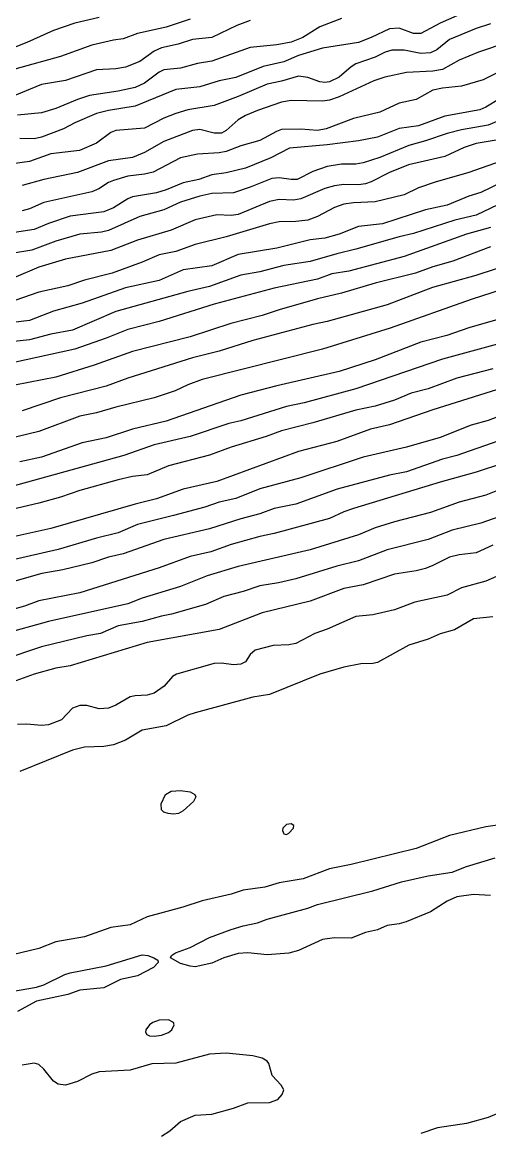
# Model space of a CAD drawing. Extents: x 474277 to 475042, y 254928 to 255625.
# Drawn here: x 474380.38 to 474395.3, y 255454.14 to 255489.59 of the extents above; entities that cross this region are included whole.
import ezdxf

# ---------------------------------------------------------------- set-up
doc = ezdxf.new("R2010")
doc.units = 0
doc.header["$MEASUREMENT"] = 0
doc.layers.add('BaseMapV2_DTM_export_MonNov09090547073261 — entities', color=1, linetype='CONTINUOUS')

msp = doc.modelspace()

# ---------------------------------------------------------------- linework, layer by layer
at = {"layer": 'BaseMapV2_DTM_export_MonNov09090547073261 — entities', "color": 15, "linetype": 'Continuous', "true_color": 0xb7484b}
for points in [[(474382.827, 255489.744, 98), (474382.06, 255489.558, 98), (474381.37, 255489.329, 98), (474380.528, 255488.945, 98), (474379.146, 255488.405, 98)], [(474395.325, 255489.544, 96.75), (474394.865, 255489.396, 96.75), (474394.022, 255489.041, 96.75), (474393.614, 255488.715, 96.75), (474393.408, 255488.614, 96.75), (474393.101, 255488.597, 96.75), (474392.565, 255488.704, 96.75), (474392.181, 255488.702, 96.75), (474391.961, 255488.638, 96.75), (474391.645, 255488.481, 96.75), (474391.031, 255488.259, 96.75), (474390.878, 255488.163, 96.75), (474390.494, 255487.833, 96.75), (474390.188, 255487.693, 96.75), (474390.034, 255487.669, 96.75), (474389.881, 255487.684, 96.75), (474389.498, 255487.829, 96.75), (474389.191, 255487.868, 96.75), (474388.654, 255487.707, 96.75), (474388.194, 255487.618, 96.75), (474387.274, 255487.218, 96.75), (474386.507, 255486.933, 96.75), (474385.664, 255486.795, 96.75), (474385.28, 255486.678, 96.75), (474384.897, 255486.527, 96.75), (474384.284, 255486.212, 96.75), (474383.364, 255486.139, 96.75), (474383.21, 255486.07, 96.75), (474382.75, 255485.728, 96.75), (474382.207, 255485.495, 96.75), (474381.293, 255485.394, 96.75), (474380.603, 255485.149, 96.75), (474380.066, 255485.075, 96.75)], [(474385.74, 255489.689, 97.75), (474384.974, 255489.432, 97.75), (474384.054, 255489.226, 97.75), (474383.594, 255489.057, 97.75), (474383.287, 255489.019, 97.75), (474382.597, 255488.856, 97.75), (474381.6, 255488.499, 97.75), (474380.143, 255488.098, 97.75)], [(474387.657, 255489.648, 97.5), (474387.223, 255489.482, 97.5), (474386.431, 255489.106, 97.5), (474385.817, 255489.041, 97.5), (474385.357, 255488.893, 97.5), (474384.82, 255488.778, 97.5), (474384.59, 255488.668, 97.5), (474384.13, 255488.335, 97.5), (474383.67, 255488.157, 97.5), (474383.364, 255488.105, 97.5), (474382.75, 255488.072, 97.5), (474381.753, 255487.73, 97.5), (474380.987, 255487.598, 97.5), (474380.143, 255487.251, 97.5)], [(474390.571, 255489.711, 97.25), (474389.881, 255489.444, 97.25), (474389.33, 255489.099, 97.25), (474388.961, 255488.957, 97.25), (474388.501, 255488.871, 97.25), (474387.657, 255488.788, 97.25), (474386.431, 255488.345, 97.25), (474385.971, 255488.274, 97.25), (474385.434, 255488.129, 97.25), (474384.897, 255488.076, 97.25), (474384.744, 255487.999, 97.25), (474384.284, 255487.649, 97.25), (474383.977, 255487.505, 97.25), (474383.44, 255487.388, 97.25), (474382.52, 255487.247, 97.25), (474382.137, 255487.122, 97.25), (474381.447, 255486.84, 97.25), (474380.987, 255486.697, 97.25), (474380.22, 255486.621, 97.25)], [(474394.252, 255489.795, 97), (474393.721, 255489.559, 97), (474393.101, 255489.23, 97), (474392.871, 255489.232, 97), (474392.411, 255489.401, 97), (474392.105, 255489.385, 97), (474391.513, 255489.099, 97), (474391.108, 255488.94, 97), (474389.958, 255488.762, 97), (474389.191, 255488.527, 97), (474388.731, 255488.325, 97), (474388.068, 255488.178, 97), (474387.197, 255487.826, 97), (474386.661, 255487.72, 97), (474386.047, 255487.53, 97), (474385.28, 255487.442, 97), (474383.977, 255486.914, 97), (474383.133, 255486.775, 97), (474382.75, 255486.677, 97), (474382.06, 255486.381, 97), (474381.697, 255486.185, 97), (474380.987, 255485.918, 97), (474380.757, 255485.873, 97), (474380.296, 255485.878, 97)], [(474395.862, 255488.946, 96.5), (474394.942, 255488.633, 96.5), (474394.328, 255488.375, 96.5), (474393.791, 255488.086, 96.5), (474393.485, 255488.032, 96.5), (474392.641, 255487.984, 96.5), (474391.951, 255487.842, 96.5), (474391.598, 255487.718, 96.5), (474390.494, 255487.208, 96.5), (474390.188, 255487.103, 96.5), (474389.958, 255487.074, 96.5), (474388.961, 255487.096, 96.5), (474388.654, 255487.04, 96.5), (474387.887, 255486.778, 96.5), (474387.504, 255486.617, 96.5), (474387.274, 255486.479, 96.5), (474386.891, 255486.136, 96.5), (474386.737, 255486.054, 96.5), (474386.507, 255486.053, 96.5), (474386.047, 255486.172, 96.5), (474385.817, 255486.134, 96.5), (474384.897, 255485.779, 96.5), (474384.284, 255485.435, 96.5), (474383.9, 255485.272, 96.5), (474383.133, 255485.168, 96.5), (474382.137, 255484.792, 96.5), (474381.063, 255484.571, 96.5), (474380.373, 255484.379, 96.5)], [(474396.168, 255488.288, 96.25), (474395.095, 255487.755, 96.25), (474394.405, 255487.547, 96.25), (474393.791, 255487.483, 96.25), (474393.485, 255487.42, 96.25), (474392.948, 255487.12, 96.25), (474392.411, 255487.012, 96.25), (474391.798, 255486.72, 96.25), (474390.954, 255486.518, 96.25), (474390.075, 255486.185, 96.25), (474389.804, 255486.13, 96.25), (474389.268, 255486.176, 96.25), (474388.654, 255486.163, 96.25), (474388.496, 255486.108, 96.25), (474387.964, 255485.814, 96.25), (474387.351, 255485.646, 96.25), (474386.891, 255485.462, 96.25), (474386.661, 255485.422, 96.25), (474385.971, 255485.384, 96.25), (474385.434, 255485.26, 96.25), (474384.552, 255484.805, 96.25), (474384.284, 255484.738, 96.25), (474383.747, 255484.673, 96.25), (474383.287, 255484.536, 96.25), (474383.133, 255484.475, 96.25), (474382.818, 255484.268, 96.25), (474382.597, 255484.182, 96.25), (474381.063, 255483.832, 96.25), (474380.603, 255483.634, 96.25), (474380.373, 255483.571, 96.25)], [(474395.632, 255487.153, 96), (474395.177, 255486.875, 96), (474394.988, 255486.798, 96), (474393.868, 255486.595, 96), (474393.025, 255486.289, 96), (474392.411, 255486.196, 96), (474391.721, 255485.921, 96), (474391.108, 255485.809, 96), (474390.111, 255485.68, 96), (474388.912, 255485.571, 96), (474388.312, 255485.265, 96), (474387.504, 255484.929, 96), (474386.891, 255484.788, 96), (474386.431, 255484.717, 96), (474386.009, 255484.575, 96), (474385.51, 255484.468, 96), (474384.974, 255484.239, 96), (474384.667, 255484.142, 96), (474383.9, 255484.021, 96), (474383.747, 255483.955, 96), (474383.287, 255483.666, 96), (474382.98, 255483.54, 96), (474381.907, 255483.402, 96), (474381.217, 255483.169, 96), (474380.757, 255482.973, 96), (474379.99, 255482.862, 96)], [(474395.785, 255486.529, 95.75), (474395.248, 255486.305, 95.75), (474394.405, 255486.155, 95.75), (474393.945, 255486.041, 95.75), (474393.255, 255485.805, 95.75), (474392.718, 255485.659, 95.75), (474391.798, 255485.277, 95.75), (474391.261, 255485.101, 95.75), (474391.031, 255485.057, 95.75), (474390.571, 255485.056, 95.75), (474390.111, 255484.991, 95.75), (474389.651, 255484.83, 95.75), (474389.149, 255484.575, 95.75), (474388.961, 255484.568, 95.75), (474388.577, 255484.619, 95.75), (474388.347, 255484.604, 95.75), (474387.657, 255484.323, 95.75), (474387.121, 255484.148, 95.75), (474386.431, 255484.121, 95.75), (474386.047, 255484.039, 95.75), (474385.434, 255483.85, 95.75), (474384.897, 255483.604, 95.75), (474384.13, 255483.388, 95.75), (474383.133, 255482.944, 95.75), (474382.903, 255482.894, 95.75), (474382.213, 255482.829, 95.75), (474381.447, 255482.607, 95.75), (474380.68, 255482.312, 95.75), (474379.376, 255482.098, 95.75)], [(474395.632, 255485.853, 95.5), (474394.864, 255485.725, 95.5), (474394.482, 255485.593, 95.5), (474393.868, 255485.305, 95.5), (474392.705, 255485.035, 95.5), (474392.105, 255484.795, 95.5), (474391.518, 255484.498, 95.5), (474391.338, 255484.435, 95.5), (474391.108, 255484.406, 95.5), (474390.648, 255484.415, 95.5), (474390.341, 255484.371, 95.5), (474390.034, 255484.289, 95.5), (474389.268, 255483.949, 95.5), (474389.038, 255483.915, 95.5), (474388.577, 255483.928, 95.5), (474388.271, 255483.87, 95.5), (474387.274, 255483.45, 95.5), (474387.044, 255483.426, 95.5), (474386.584, 255483.444, 95.5), (474385.894, 255483.289, 95.5), (474385.127, 255482.959, 95.5), (474384.054, 255482.631, 95.5), (474383.21, 255482.303, 95.5), (474381.753, 255482.029, 95.5), (474380.91, 255481.774, 95.5), (474380.11, 255481.431, 95.5)], [(474395.632, 255485.148, 95.25), (474394.635, 255484.797, 95.25), (474393.561, 255484.491, 95.25), (474393.025, 255484.304, 95.25), (474392.565, 255484.085, 95.25), (474391.645, 255483.862, 95.25), (474390.954, 255483.829, 95.25), (474390.648, 255483.779, 95.25), (474390.341, 255483.674, 95.25), (474389.804, 255483.39, 95.25), (474389.498, 255483.276, 95.25), (474389.114, 255483.226, 95.25), (474388.577, 255483.215, 95.25), (474388.271, 255483.152, 95.25), (474386.891, 255482.737, 95.25), (474385.894, 255482.501, 95.25), (474385.28, 255482.269, 95.25), (474384.744, 255482.165, 95.25), (474384.207, 255481.929, 95.25), (474383.243, 255481.584, 95.25), (474382.367, 255481.361, 95.25), (474381.83, 255481.182, 95.25), (474380.91, 255480.971, 95.25), (474380.143, 255480.706, 95.25)], [(474396.055, 255484.651, 95), (474395.018, 255484.159, 95), (474394.635, 255484.036, 95), (474393.945, 255483.754, 95), (474393.255, 255483.598, 95), (474391.875, 255483.152, 95), (474391.108, 255483.069, 95), (474390.494, 255482.83, 95), (474390.034, 255482.701, 95), (474389.574, 255482.649, 95), (474388.501, 255482.38, 95), (474387.274, 255482.181, 95), (474386.429, 255481.814, 95), (474385.51, 255481.686, 95), (474384.744, 255481.345, 95), (474383.67, 255481.111, 95), (474382.29, 255480.625, 95), (474381.37, 255480.372, 95), (474380.603, 255480.073, 95), (474379.53, 255479.941, 95)], [(474395.785, 255483.867, 94.75), (474394.865, 255483.434, 94.75), (474394.184, 255483.271, 94.75), (474392.871, 255482.845, 94.75), (474392.411, 255482.74, 94.75), (474391.031, 255482.343, 94.75), (474390.418, 255482.202, 94.75), (474389.574, 255481.953, 94.75), (474388.731, 255481.83, 94.75), (474387.964, 255481.622, 94.75), (474387.351, 255481.517, 94.75), (474386.354, 255481.153, 94.75), (474385.664, 255480.997, 94.75), (474383.364, 255480.356, 94.75), (474381.983, 255479.764, 94.75), (474381.293, 255479.637, 94.75), (474380.603, 255479.453, 94.75), (474379.913, 255479.377, 94.75)], [(474395.323, 255483.041, 94.5), (474394.558, 255482.824, 94.5), (474392.565, 255482.114, 94.5), (474390.801, 255481.641, 94.5), (474390.264, 255481.556, 94.5), (474389.804, 255481.388, 94.5), (474388.424, 255481.1, 94.5), (474386.507, 255480.587, 94.5), (474384.744, 255480.043, 94.5), (474383.747, 255479.787, 94.5), (474383.057, 255479.506, 94.5), (474382.06, 255479.156, 94.5), (474380.066, 255478.716, 94.5)], [(474395.325, 255482.422, 94.25), (474394.128, 255481.968, 94.25), (474393.485, 255481.783, 94.25), (474392.934, 255481.584, 94.25), (474391.645, 255481.263, 94.25), (474390.571, 255480.939, 94.25), (474389.804, 255480.764, 94.25), (474388.577, 255480.415, 94.25), (474388.041, 255480.231, 94.25), (474387.035, 255479.974, 94.25), (474385.74, 255479.551, 94.25), (474383.9, 255479.08, 94.25), (474382.673, 255478.644, 94.25), (474381.447, 255478.264, 94.25), (474380.143, 255478.003, 94.25)], [(474396.092, 255481.914, 94), (474394.856, 255481.508, 94), (474393.473, 255481.124, 94), (474392.028, 255480.576, 94), (474390.111, 255480.043, 94), (474389.651, 255479.945, 94), (474387.734, 255479.437, 94), (474386.661, 255479.093, 94), (474385.817, 255478.881, 94), (474383.747, 255478.235, 94), (474383.057, 255477.974, 94), (474381.6, 255477.6, 94), (474380.373, 255477.19, 94)], [(474396.092, 255481.183, 93.75), (474394.712, 255480.744, 93.75), (474392.122, 255479.821, 93.75), (474389.958, 255479.157, 93.75), (474386.124, 255478.185, 93.75), (474385.664, 255478.022, 93.75), (474385.261, 255477.827, 93.75), (474384.59, 255477.606, 93.75), (474383.364, 255477.308, 93.75), (474382.75, 255477.126, 93.75), (474382.213, 255477.022, 93.75), (474380.91, 255476.533, 93.75), (474379.53, 255476.193, 93.75)], [(474395.708, 255480.142, 93.5), (474394.635, 255479.832, 93.5), (474393.934, 255479.591, 93.5), (474393.101, 255479.384, 93.5), (474391.645, 255478.819, 93.5), (474390.494, 255478.439, 93.5), (474388.501, 255477.989, 93.5), (474387.351, 255477.692, 93.5), (474384.974, 255476.856, 93.5), (474383.9, 255476.599, 93.5), (474383.057, 255476.324, 93.5), (474382.29, 255476.165, 93.5), (474380.987, 255475.713, 93.5), (474380.296, 255475.555, 93.5)], [(474395.785, 255479.383, 93.25), (474393.791, 255478.839, 93.25), (474391.031, 255477.889, 93.25), (474389.38, 255477.444, 93.25), (474388.808, 255477.326, 93.25), (474387.351, 255476.872, 93.25), (474386.967, 255476.784, 93.25), (474385.74, 255476.363, 93.25), (474384.59, 255476.099, 93.25), (474383.624, 255475.757, 93.25), (474379.732, 255474.683, 93.25)], [(474395.402, 255478.531, 93), (474394.252, 255478.227, 93), (474393.331, 255477.889, 93), (474392.795, 255477.754, 93), (474392.258, 255477.533, 93), (474391.645, 255477.336, 93), (474391.031, 255477.21, 93), (474389.651, 255476.8, 93), (474388.654, 255476.551, 93), (474388.164, 255476.37, 93), (474387.044, 255476.033, 93), (474386.354, 255475.776, 93), (474385.05, 255475.437, 93), (474384.36, 255475.15, 93), (474383.9, 255475.092, 93), (474383.44, 255474.984, 93), (474382.213, 255474.646, 93), (474381.6, 255474.436, 93), (474380.91, 255474.244, 93), (474379.683, 255473.951, 93)], [(474396.092, 255478.039, 92.75), (474393.485, 255477.219, 92.75), (474392.105, 255476.74, 92.75), (474391.491, 255476.606, 92.75), (474390.418, 255476.211, 92.75), (474389.191, 255475.89, 92.75), (474386.584, 255474.933, 92.75), (474385.518, 255474.683, 92.75), (474384.667, 255474.38, 92.75), (474383.977, 255474.208, 92.75), (474381.293, 255473.434, 92.75), (474380.143, 255473.181, 92.75)], [(474396.322, 255477.295, 92.5), (474395.248, 255476.878, 92.5), (474394.712, 255476.733, 92.5), (474393.715, 255476.341, 92.5), (474392.641, 255476.03, 92.5), (474391.261, 255475.709, 92.5), (474389.268, 255475.053, 92.5), (474387.964, 255474.695, 92.5), (474387.197, 255474.393, 92.5), (474386.661, 255474.268, 92.5), (474386.201, 255474.114, 92.5), (474385.204, 255473.844, 92.5), (474384.054, 255473.564, 92.5), (474383.44, 255473.291, 92.5), (474382.75, 255473.127, 92.5), (474381.523, 255472.759, 92.5), (474379.99, 255472.413, 92.5)], [(474395.555, 255476.221, 92.25), (474394.252, 255475.763, 92.25), (474393.791, 255475.647, 92.25), (474392.641, 255475.242, 92.25), (474392.105, 255475.137, 92.25), (474390.435, 255474.683, 92.25), (474389.114, 255474.207, 92.25), (474388.424, 255474.073, 92.25), (474387.964, 255473.898, 92.25), (474387.351, 255473.739, 92.25), (474386.354, 255473.424, 92.25), (474384.897, 255473.078, 92.25), (474383.594, 255472.618, 92.25), (474383.133, 255472.512, 92.25), (474382.597, 255472.337, 92.25), (474381.677, 255472.115, 92.25), (474381.007, 255472, 92.25), (474380.143, 255471.749, 92.25)], [(474395.708, 255475.51, 92), (474394.865, 255475.228, 92), (474393.715, 255474.907, 92), (474390.954, 255474.065, 92), (474390.648, 255473.964, 92), (474390.188, 255473.753, 92), (474388.424, 255473.274, 92), (474387.964, 255473.179, 92), (474387.045, 255472.92, 92), (474386.393, 255472.69, 92), (474385.74, 255472.541, 92), (474384.744, 255472.176, 92), (474382.213, 255471.375, 92), (474380.91, 255471.121, 92), (474380.45, 255470.956, 92), (474379.223, 255470.617, 92)], [(474395.708, 255474.707, 91.75), (474395.172, 255474.497, 91.75), (474394.328, 255474.267, 91.75), (474393.408, 255473.94, 91.75), (474392.258, 255473.643, 91.75), (474391.645, 255473.448, 91.75), (474391.108, 255473.225, 91.75), (474389.574, 255472.746, 91.75), (474387.274, 255472.223, 91.75), (474386.277, 255471.925, 91.75), (474385.434, 255471.582, 91.75), (474384.207, 255471.205, 91.75), (474383.747, 255471.026, 91.75), (474381.217, 255470.466, 91.75), (474379.76, 255470.054, 91.75)], [(474396.015, 255473.954, 91.5), (474395.018, 255473.606, 91.5), (474394.098, 255473.381, 91.5), (474393.331, 255473.084, 91.5), (474392.028, 255472.754, 91.5), (474391.108, 255472.397, 91.5), (474390.418, 255472.234, 91.5), (474389.114, 255471.822, 91.5), (474388.556, 255471.693, 91.5), (474387.964, 255471.597, 91.5), (474387.427, 255471.419, 91.5), (474386.814, 255471.263, 91.5), (474386.231, 255471.003, 91.5), (474385.14, 255470.696, 91.5), (474384.82, 255470.635, 91.5), (474384.207, 255470.46, 91.5), (474383.44, 255470.323, 91.5), (474382.877, 255470.083, 91.5), (474382.443, 255470.01, 91.5), (474380.987, 255469.657, 91.5), (474379.76, 255469.244, 91.5)], [(474395.402, 255472.903, 91.25), (474394.865, 255472.652, 91.25), (474394.328, 255472.589, 91.25), (474394.022, 255472.522, 91.25), (474393.485, 255472.246, 91.25), (474393.255, 255472.16, 91.25), (474392.948, 255472.081, 91.25), (474392.258, 255471.969, 91.25), (474391.261, 255471.635, 91.25), (474390.648, 255471.521, 91.25), (474389.574, 255471.112, 91.25), (474388.041, 255470.744, 91.25), (474386.661, 255470.203, 91.25), (474384.36, 255469.792, 91.25), (474381.907, 255469.049, 91.25), (474381.447, 255468.969, 91.25), (474380.757, 255468.784, 91.25), (474379.223, 255468.234, 91.25)], [(474395.862, 255472.05, 91), (474395.172, 255471.746, 91), (474394.401, 255471.54, 91), (474393.945, 255471.304, 91), (474392.914, 255471.08, 91), (474392.258, 255470.832, 91), (474391.568, 255470.679, 91), (474391.03, 255470.62, 91), (474390.111, 255470.218, 91), (474389.722, 255470.083, 91), (474389.114, 255469.766, 91), (474388.884, 255469.722, 91), (474388.386, 255469.699, 91), (474387.813, 255469.546, 91), (474387.657, 255469.415, 91), (474387.504, 255469.178, 91), (474387.351, 255469.099, 91), (474387.121, 255469.082, 91), (474386.737, 255469.137, 91), (474386.507, 255469.122, 91), (474385.301, 255468.779, 91), (474385.174, 255468.703, 91), (474384.908, 255468.396, 91), (474384.59, 255468.176, 91), (474384.36, 255468.109, 91), (474383.977, 255468.092, 91), (474383.824, 255468.057, 91), (474383.364, 255467.794, 91), (474383.133, 255467.702, 91), (474382.827, 255467.671, 91), (474382.443, 255467.779, 91), (474382.213, 255467.779, 91), (474381.983, 255467.692, 91), (474381.629, 255467.322, 91), (474381.217, 255467.17, 91), (474380.987, 255467.139, 91), (474380.526, 255467.189, 91), (474380.22, 255467.18, 91)], [(474395.402, 255470.611, 90.75), (474394.788, 255470.544, 90.75), (474394.175, 255470.198, 90.75), (474393.715, 255470.075, 90.75), (474393.331, 255469.904, 90.75), (474392.718, 255469.703, 90.75), (474391.721, 255469.16, 90.75), (474391.568, 255469.123, 90.75), (474391.184, 255469.113, 90.75), (474390.648, 255469.002, 90.75), (474389.881, 255468.779, 90.75), (474388.271, 255468.132, 90.75), (474387.734, 255468.046, 90.75), (474385.896, 255467.552, 90.75), (474385.664, 255467.475, 90.75), (474384.974, 255467.138, 90.75), (474384.207, 255466.998, 90.75), (474383.67, 255466.678, 90.75), (474383.287, 255466.524, 90.75), (474382.98, 255466.476, 90.75), (474382.367, 255466.453, 90.75), (474381.983, 255466.356, 90.75), (474380.296, 255465.673, 90.75)], [(474385.361, 255464.332, 90.75), (474385.204, 255464.312, 90.75), (474385.031, 255464.332, 90.75), (474384.897, 255464.379, 90.75), (474384.82, 255464.455, 90.75), (474384.811, 255464.639, 90.75), (474384.952, 255464.946, 90.75), (474385.127, 255465.049, 90.75), (474385.434, 255465.072, 90.75), (474385.74, 255465.026, 90.75), (474385.89, 255464.946, 90.75), (474385.918, 255464.869, 90.75), (474385.846, 255464.715, 90.75), (474385.51, 255464.416, 90.75), (474385.361, 255464.332, 90.75)], [(474388.884, 255463.703, 90.5), (474389.038, 255463.872, 90.5), (474389.046, 255463.949, 90.5), (474388.961, 255464.01, 90.5), (474388.808, 255463.984, 90.5), (474388.697, 255463.872, 90.5), (474388.687, 255463.795, 90.5), (474388.731, 255463.685, 90.5), (474388.808, 255463.668, 90.5), (474388.884, 255463.703, 90.5)], [(474395.862, 255464.001, 90.5), (474395.172, 255463.907, 90.5), (474394.022, 255463.629, 90.5), (474392.948, 255463.222, 90.5), (474390.878, 255462.706, 90.5), (474390.188, 255462.574, 90.5), (474389.344, 255462.249, 90.5), (474388.577, 255462.119, 90.5), (474388.117, 255461.982, 90.5), (474387.427, 255461.888, 90.5), (474387.044, 255461.757, 90.5), (474386.124, 255461.551, 90.5), (474385.503, 255461.342, 90.5), (474384.36, 255461.032, 90.5), (474383.824, 255460.785, 90.5), (474383.21, 255460.701, 90.5), (474382.367, 255460.397, 90.5), (474381.447, 255460.237, 90.5), (474380.91, 255460.023, 90.5), (474380.066, 255459.819, 90.5)], [(474395.325, 255461.718, 90.5), (474394.788, 255461.751, 90.5), (474394.252, 255461.672, 90.5), (474393.945, 255461.539, 90.5), (474393.408, 255461.196, 90.5), (474392.631, 255460.882, 90.5), (474392.411, 255460.817, 90.5), (474392.028, 255460.763, 90.5), (474391.721, 255460.621, 90.5), (474391.338, 255460.533, 90.5), (474390.878, 255460.356, 90.5), (474390.341, 255460.362, 90.5), (474389.958, 255460.313, 90.5), (474389.201, 255459.962, 90.5), (474388.884, 255459.879, 90.5), (474388.194, 255459.829, 90.5), (474387.581, 255459.892, 90.5), (474387.274, 255459.867, 90.5), (474386.815, 255459.732, 90.5), (474386.431, 255459.563, 90.5), (474385.894, 255459.445, 90.5), (474385.74, 255459.46, 90.5), (474385.434, 255459.55, 90.5), (474385.106, 255459.732, 90.5), (474385.141, 255459.808, 90.5), (474385.271, 255459.885, 90.5), (474385.74, 255460.061, 90.5), (474386.354, 255460.378, 90.5), (474387.044, 255460.637, 90.5), (474387.427, 255460.753, 90.5), (474387.887, 255460.841, 90.5), (474388.194, 255460.964, 90.5), (474389.498, 255461.316, 90.5), (474389.804, 255461.426, 90.5), (474391.568, 255461.871, 90.5), (474392.488, 255462.151, 90.5), (474393.331, 255462.348, 90.5), (474394.098, 255462.466, 90.5), (474394.558, 255462.648, 90.5), (474395.478, 255462.919, 90.5)], [(474379.223, 255458.514, 90.5), (474380.833, 255458.792, 90.5), (474381.063, 255458.866, 90.5), (474381.733, 255459.195, 90.5), (474381.907, 255459.249, 90.5), (474383.057, 255459.477, 90.5), (474384.207, 255459.82, 90.5), (474384.387, 255459.808, 90.5), (474384.577, 255459.732, 90.5), (474384.7, 255459.655, 90.5), (474384.72, 255459.578, 90.5), (474384.569, 255459.425, 90.5), (474384.054, 255459.157, 90.5), (474383.517, 255459.035, 90.5), (474382.98, 255458.771, 90.5), (474382.213, 255458.696, 90.5), (474381.83, 255458.555, 90.5), (474380.833, 255458.346, 90.5), (474380.22, 255458.016, 90.5)], [(474384.82, 255457.259, 90.25), (474385.05, 255457.35, 90.25), (474385.147, 255457.431, 90.25), (474385.223, 255457.585, 90.25), (474385.204, 255457.669, 90.25), (474385.05, 255457.748, 90.25), (474384.744, 255457.735, 90.25), (474384.548, 255457.661, 90.25), (474384.437, 255457.585, 90.25), (474384.321, 255457.431, 90.25), (474384.312, 255457.355, 90.25), (474384.357, 255457.278, 90.25), (474384.437, 255457.241, 90.25), (474384.59, 255457.225, 90.25), (474384.82, 255457.259, 90.25)], [(474384.82, 255454.041, 90.25), (474385.092, 255454.211, 90.25), (474385.434, 255454.501, 90.25), (474385.894, 255454.707, 90.25), (474386.431, 255454.742, 90.25), (474387.121, 255454.926, 90.25), (474387.581, 255455.104, 90.25), (474388.271, 255455.116, 90.25), (474388.533, 255455.208, 90.25), (474388.676, 255455.361, 90.25), (474388.723, 255455.514, 90.25), (474388.639, 255455.668, 90.25), (474388.354, 255455.974, 90.25), (474388.25, 255456.358, 90.25), (474388.199, 255456.434, 90.25), (474388.041, 255456.522, 90.25), (474387.734, 255456.596, 90.25), (474386.891, 255456.688, 90.25), (474386.354, 255456.655, 90.25), (474385.28, 255456.363, 90.25), (474384.514, 255456.343, 90.25), (474383.824, 255456.143, 90.25), (474382.827, 255456.094, 90.25), (474382.597, 255456.014, 90.25), (474382.137, 255455.781, 90.25), (474381.753, 255455.667, 90.25), (474381.523, 255455.698, 90.25), (474381.37, 255455.794, 90.25), (474381.063, 255456.179, 90.25), (474380.91, 255456.323, 90.25), (474380.757, 255456.363, 90.25), (474380.373, 255456.304, 90.25)], [(474395.523, 255454.748, 90.25), (474395.248, 255454.629, 90.25), (474394.558, 255454.441, 90.25), (474393.638, 255454.306, 90.25), (474393.101, 255454.124, 90.25)]]:
    msp.add_polyline3d(points, dxfattribs=at)

doc.saveas('drawing.dxf')
